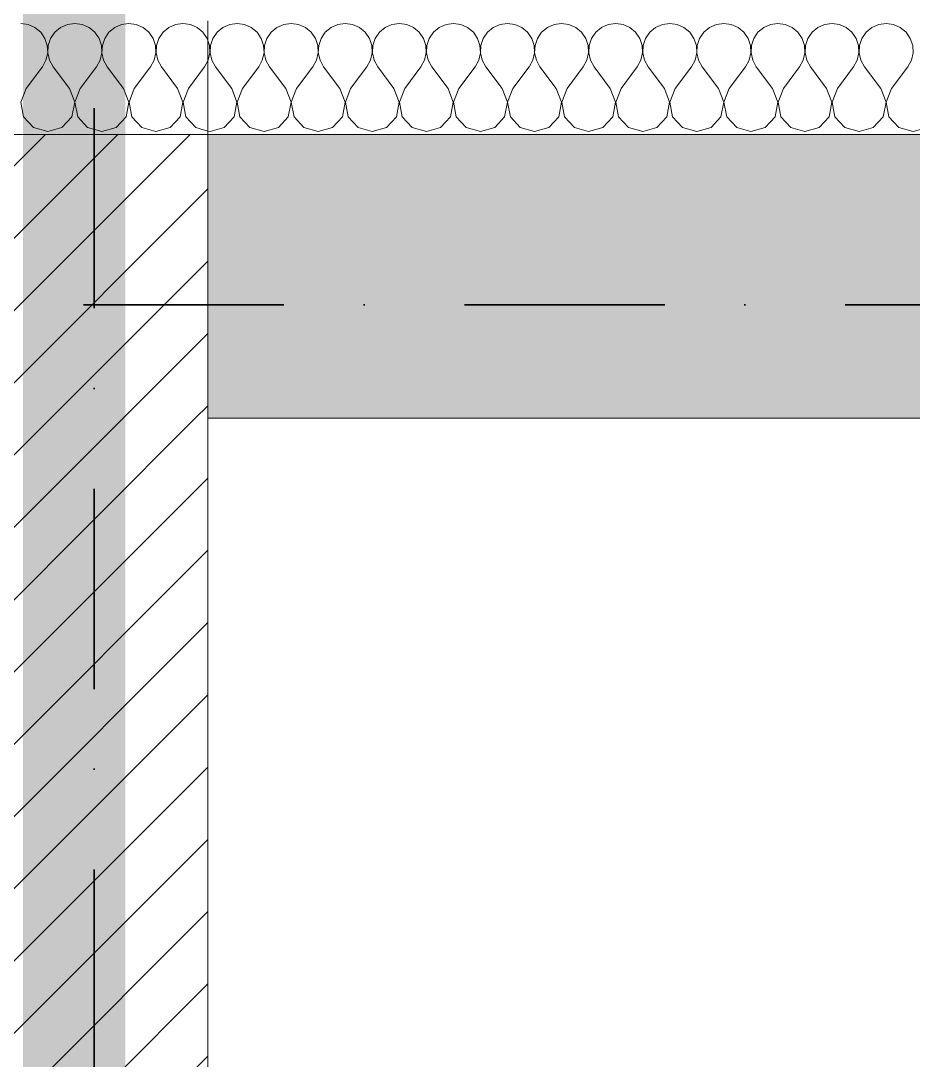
# Model space of a CAD drawing. Header units: millimetres. Extents: x 1322820 to 1391563, y 1051909 to 1098256.
# Drawn here: x 1361664 to 1362450, y 1090005 to 1090921 of the extents above; entities that cross this region are included whole.
import ezdxf
from ezdxf.enums import TextEntityAlignment as Align

# ---------------------------------------------------------------- set-up
doc = ezdxf.new("R2010")
doc.units = ezdxf.units.MM
doc.header["$MEASUREMENT"] = 0
doc.linetypes.add('Dot & Dashed', pattern=[335.138881, 176.388884, -88.194442, 0, -70.555556])
doc.layers.get('0').update_dxf_attribs({"true_color": 0x787878})
doc.layers.add('circuite prize vitali', color=1, linetype='Continuous')
for name, color, linetype, lineweight, true_color in [('instalatii - echipamente_Pen_No__21', 7, 'Continuous', 20, 0x787878), ('New_arhitectura - axe_Pen_No__201', 7, 'Continuous', 35, 0x787878), ('New_arhitectura - suprafete DTAC_Pen_No__14', 7, 'Continuous', 18, 0x787878), ('New_rezistenta - pereti de rezistenta_Pen_No__1', 7, 'Continuous', 13, 0x787878), ('New_rezistenta - pereti de rezistenta_Pen_No__21', 7, 'Continuous', 20, 0x787878)]:
    doc.layers.add(name, color=color, linetype=linetype, lineweight=lineweight, true_color=true_color)
doc.layers.add('New_arhitectura - axe', color=7, linetype='Continuous', true_color=0x787878)
doc.layers.add('New_rezistenta - pereti de rezistenta', color=7, linetype='Continuous', true_color=0x787878)
doc.styles.add('GENERATED_STYLE_1', font='arialbd.ttf')
pattern_1 = [(45, (1356235.236, 1078942.57), (-31.8198, 31.8198), [])]

# ---------------------------------------------------------------- blocks, each defined once
blk = doc.blocks.new('*X47', base_point=(1356235.24, 1078942.57))
at = {"layer": 'New_rezistenta - pereti de rezistenta_Pen_No__1', "color": 7, "linetype": 'Continuous', "lineweight": 13}
for p, q in [((1361670.31, 1090917.31), (1361663.81, 1090918.22)), ((1361676.32, 1090914.66), (1361670.31, 1090917.31)), ((1361681.38, 1090910.47), (1361676.32, 1090914.66)), ((1361698.91, 1090914.66), (1361693.85, 1090910.47)), ((1361704.92, 1090917.31), (1361698.91, 1090914.66)), ((1361711.43, 1090918.22), (1361704.92, 1090917.31)), ((1361717.93, 1090917.31), (1361711.43, 1090918.22)), ((1361723.94, 1090914.66), (1361717.93, 1090917.31)), ((1361729, 1090910.47), (1361723.94, 1090914.66)), ((1361746.53, 1090914.66), (1361741.47, 1090910.47)), ((1361752.54, 1090917.31), (1361746.53, 1090914.66)), ((1361759.05, 1090918.22), (1361752.54, 1090917.31)), ((1361765.55, 1090917.31), (1361759.05, 1090918.22)), ((1361771.56, 1090914.66), (1361765.55, 1090917.31)), ((1361776.62, 1090910.47), (1361771.56, 1090914.66)), ((1361794.15, 1090914.66), (1361789.09, 1090910.47)), ((1361800.16, 1090917.31), (1361794.15, 1090914.66)), ((1361806.66, 1090918.22), (1361800.16, 1090917.31)), ((1361813.17, 1090917.31), (1361806.66, 1090918.22)), ((1361819.18, 1090914.66), (1361813.17, 1090917.31)), ((1361824.24, 1090910.47), (1361819.18, 1090914.66)), ((1361685.1, 1090905.06), (1361681.38, 1090910.47)), ((1361687.2, 1090898.83), (1361685.1, 1090905.06)), ((1361690.13, 1090905.06), (1361688.03, 1090898.83)), ((1361693.85, 1090910.47), (1361690.13, 1090905.06)), ((1361732.72, 1090905.06), (1361729, 1090910.47)), ((1361734.82, 1090898.83), (1361732.72, 1090905.06)), ((1361737.75, 1090905.06), (1361735.65, 1090898.83)), ((1361741.47, 1090910.47), (1361737.75, 1090905.06)), ((1361780.34, 1090905.06), (1361776.62, 1090910.47)), ((1361782.44, 1090898.83), (1361780.34, 1090905.06)), ((1361785.37, 1090905.06), (1361783.27, 1090898.83)), ((1361789.09, 1090910.47), (1361785.37, 1090905.06)), ((1361827.96, 1090905.06), (1361824.24, 1090910.47)), ((1361828.54, 1090903.34), (1361827.96, 1090905.06)), ((1361687.52, 1090892.27), (1361687.2, 1090898.83)), ((1361688.03, 1090898.83), (1361687.71, 1090892.27)), ((1361735.14, 1090892.27), (1361734.82, 1090898.83)), ((1361735.65, 1090898.83), (1361735.33, 1090892.27)), ((1361782.76, 1090892.27), (1361782.44, 1090898.83)), ((1361783.27, 1090898.83), (1361782.95, 1090892.27)), ((1361682.85, 1090880.12), (1361686.03, 1090885.87)), ((1361686.03, 1090885.87), (1361687.52, 1090892.27)), ((1361687.71, 1090892.27), (1361689.2, 1090885.87)), ((1361689.2, 1090885.87), (1361692.38, 1090880.12)), ((1361730.47, 1090880.12), (1361733.65, 1090885.87)), ((1361733.65, 1090885.87), (1361735.14, 1090892.27)), ((1361735.33, 1090892.27), (1361736.82, 1090885.87)), ((1361736.82, 1090885.87), (1361740, 1090880.12)), ((1361778.09, 1090880.12), (1361781.27, 1090885.87)), ((1361781.27, 1090885.87), (1361782.76, 1090892.27)), ((1361782.95, 1090892.27), (1361784.44, 1090885.87)), ((1361784.44, 1090885.87), (1361787.62, 1090880.12)), ((1361825.71, 1090880.12), (1361828.54, 1090885.24)), ((1361668.57, 1090861.08), (1361682.85, 1090880.12)), ((1361706.66, 1090861.08), (1361692.38, 1090880.12)), ((1361716.19, 1090861.08), (1361730.47, 1090880.12)), ((1361754.28, 1090861.08), (1361740, 1090880.12)), ((1361763.81, 1090861.08), (1361778.09, 1090880.12)), ((1361801.9, 1090861.08), (1361787.62, 1090880.12)), ((1361811.43, 1090861.08), (1361825.71, 1090880.12)), ((1361668.57, 1090861.08), (1361663.9, 1090848.93)), ((1361711.33, 1090848.93), (1361706.66, 1090861.08)), ((1361716.19, 1090861.08), (1361711.52, 1090848.93)), ((1361758.95, 1090848.93), (1361754.28, 1090861.08)), ((1361763.81, 1090861.08), (1361759.14, 1090848.93)), ((1361806.57, 1090848.93), (1361801.9, 1090861.08)), ((1361811.43, 1090861.08), (1361806.76, 1090848.93)), ((1361663.9, 1090848.93), (1361666.32, 1090836.14)), ((1361708.91, 1090836.14), (1361711.33, 1090848.93)), ((1361711.52, 1090848.93), (1361713.94, 1090836.14)), ((1361756.53, 1090836.14), (1361758.95, 1090848.93)), ((1361759.14, 1090848.93), (1361761.56, 1090836.14)), ((1361804.15, 1090836.14), (1361806.57, 1090848.93)), ((1361806.76, 1090848.93), (1361809.18, 1090836.14)), ((1361666.32, 1090836.14), (1361675.1, 1090826.54)), ((1361700.13, 1090826.54), (1361708.91, 1090836.14)), ((1361713.94, 1090836.14), (1361722.72, 1090826.54)), ((1361747.75, 1090826.54), (1361756.53, 1090836.14)), ((1361761.56, 1090836.14), (1361770.34, 1090826.54)), ((1361795.37, 1090826.54), (1361804.15, 1090836.14)), ((1361809.18, 1090836.14), (1361817.96, 1090826.54)), ((1361675.1, 1090826.54), (1361687.62, 1090822.98)), ((1361687.62, 1090822.98), (1361700.13, 1090826.54)), ((1361722.72, 1090826.54), (1361735.24, 1090822.98)), ((1361735.24, 1090822.98), (1361747.75, 1090826.54)), ((1361770.34, 1090826.54), (1361782.85, 1090822.98)), ((1361782.85, 1090822.98), (1361795.37, 1090826.54)), ((1361817.96, 1090826.54), (1361828.54, 1090823.53))]:
    blk.add_line(p, q, dxfattribs=at)
blk = doc.blocks.new('Wall_14_1', base_point=(1356728.54, 1090570.6))
at = {"layer": 'New_rezistenta - pereti de rezistenta', "linetype": 'Continuous', "lineweight": 0, "true_color": 0x000000}
h = blk.add_hatch(dxfattribs=at)
h.set_pattern_fill('BETON_ARMAT_0001', color=18, style=0, pattern_type=2)
h.set_pattern_definition(pattern_1)
h.paths.add_polyline_path([(1356728.54, 1090570.6), (1361828.54, 1090570.6), (1361828.54, 1090820.6), (1356728.54, 1090820.6)])
at = {"layer": 'New_rezistenta - pereti de rezistenta_Pen_No__21', "color": 7, "linetype": 'Continuous', "lineweight": 20}
blk.add_line((1361828.54, 1090820.6), (1356728.54, 1090820.6), dxfattribs=at)
at = {"layer": 'New_rezistenta - pereti de rezistenta_Pen_No__21', "color": 7, "linetype": 'Continuous', "lineweight": 20, "flags": 128}
blk.add_lwpolyline([(1361828.54, 1090570.6), (1361828.54, 1090820.6)], dxfattribs=at)
at = {"layer": 'New_rezistenta - pereti de rezistenta', "color": 7, "lineweight": 20}
blk.add_blockref('*X47', (1356235.24, 1078942.57), dxfattribs=at)
blk = doc.blocks.new('*X81', base_point=(1356235.24, 1078942.57))
at = {"layer": 'New_rezistenta - pereti de rezistenta_Pen_No__1', "color": 7, "linetype": 'Continuous', "lineweight": 13}
for p, q in [((1361841.77, 1090914.66), (1361836.71, 1090910.47)), ((1361847.78, 1090917.31), (1361841.77, 1090914.66)), ((1361854.28, 1090918.22), (1361847.78, 1090917.31)), ((1361860.79, 1090917.31), (1361854.28, 1090918.22)), ((1361866.8, 1090914.66), (1361860.79, 1090917.31)), ((1361871.86, 1090910.47), (1361866.8, 1090914.66)), ((1361889.39, 1090914.66), (1361884.33, 1090910.47)), ((1361895.4, 1090917.31), (1361889.39, 1090914.66)), ((1361901.9, 1090918.22), (1361895.4, 1090917.31)), ((1361908.41, 1090917.31), (1361901.9, 1090918.22)), ((1361914.42, 1090914.66), (1361908.41, 1090917.31)), ((1361919.48, 1090910.47), (1361914.42, 1090914.66)), ((1361937, 1090914.66), (1361931.95, 1090910.47)), ((1361943.02, 1090917.31), (1361937, 1090914.66)), ((1361949.52, 1090918.22), (1361943.02, 1090917.31)), ((1361956.03, 1090917.31), (1361949.52, 1090918.22)), ((1361962.04, 1090914.66), (1361956.03, 1090917.31)), ((1361967.1, 1090910.47), (1361962.04, 1090914.66)), ((1361984.62, 1090914.66), (1361979.57, 1090910.47)), ((1361990.63, 1090917.31), (1361984.62, 1090914.66)), ((1361997.14, 1090918.22), (1361990.63, 1090917.31)), ((1362003.65, 1090917.31), (1361997.14, 1090918.22)), ((1362009.66, 1090914.66), (1362003.65, 1090917.31)), ((1362014.72, 1090910.47), (1362009.66, 1090914.66)), ((1362032.24, 1090914.66), (1362027.18, 1090910.47)), ((1362038.25, 1090917.31), (1362032.24, 1090914.66)), ((1362044.76, 1090918.22), (1362038.25, 1090917.31)), ((1362051.27, 1090917.31), (1362044.76, 1090918.22)), ((1362057.28, 1090914.66), (1362051.27, 1090917.31)), ((1362062.34, 1090910.47), (1362057.28, 1090914.66)), ((1362079.86, 1090914.66), (1362074.8, 1090910.47)), ((1362085.87, 1090917.31), (1362079.86, 1090914.66)), ((1362092.38, 1090918.22), (1362085.87, 1090917.31)), ((1362098.89, 1090917.31), (1362092.38, 1090918.22)), ((1362104.9, 1090914.66), (1362098.89, 1090917.31)), ((1362109.95, 1090910.47), (1362104.9, 1090914.66)), ((1362127.48, 1090914.66), (1362122.42, 1090910.47)), ((1362133.49, 1090917.31), (1362127.48, 1090914.66)), ((1362140, 1090918.22), (1362133.49, 1090917.31)), ((1362146.5, 1090917.31), (1362140, 1090918.22)), ((1362152.52, 1090914.66), (1362146.5, 1090917.31)), ((1362157.57, 1090910.47), (1362152.52, 1090914.66)), ((1362175.1, 1090914.66), (1362170.04, 1090910.47)), ((1362181.11, 1090917.31), (1362175.1, 1090914.66)), ((1362187.62, 1090918.22), (1362181.11, 1090917.31)), ((1362194.12, 1090917.31), (1362187.62, 1090918.22)), ((1362200.13, 1090914.66), (1362194.12, 1090917.31)), ((1362205.19, 1090910.47), (1362200.13, 1090914.66)), ((1362222.72, 1090914.66), (1362217.66, 1090910.47)), ((1362228.73, 1090917.31), (1362222.72, 1090914.66)), ((1362235.24, 1090918.22), (1362228.73, 1090917.31)), ((1362241.74, 1090917.31), (1362235.24, 1090918.22)), ((1362247.75, 1090914.66), (1362241.74, 1090917.31)), ((1362252.81, 1090910.47), (1362247.75, 1090914.66)), ((1362270.34, 1090914.66), (1362265.28, 1090910.47)), ((1362276.35, 1090917.31), (1362270.34, 1090914.66)), ((1362282.85, 1090918.22), (1362276.35, 1090917.31)), ((1362289.36, 1090917.31), (1362282.85, 1090918.22)), ((1362295.37, 1090914.66), (1362289.36, 1090917.31)), ((1362300.43, 1090910.47), (1362295.37, 1090914.66)), ((1362317.96, 1090914.66), (1362312.9, 1090910.47)), ((1362323.97, 1090917.31), (1362317.96, 1090914.66)), ((1362330.47, 1090918.22), (1362323.97, 1090917.31)), ((1362336.98, 1090917.31), (1362330.47, 1090918.22)), ((1362342.99, 1090914.66), (1362336.98, 1090917.31)), ((1362348.05, 1090910.47), (1362342.99, 1090914.66)), ((1362365.58, 1090914.66), (1362360.52, 1090910.47)), ((1362371.59, 1090917.31), (1362365.58, 1090914.66)), ((1362378.09, 1090918.22), (1362371.59, 1090917.31)), ((1362384.6, 1090917.31), (1362378.09, 1090918.22)), ((1362390.61, 1090914.66), (1362384.6, 1090917.31)), ((1362395.67, 1090910.47), (1362390.61, 1090914.66)), ((1362413.19, 1090914.66), (1362408.14, 1090910.47)), ((1362419.21, 1090917.31), (1362413.19, 1090914.66)), ((1362425.71, 1090918.22), (1362419.21, 1090917.31)), ((1362432.22, 1090917.31), (1362425.71, 1090918.22)), ((1362438.23, 1090914.66), (1362432.22, 1090917.31)), ((1362443.29, 1090910.47), (1362438.23, 1090914.66)), ((1361830.06, 1090898.83), (1361828.54, 1090903.34)), ((1361832.99, 1090905.06), (1361830.89, 1090898.83)), ((1361836.71, 1090910.47), (1361832.99, 1090905.06)), ((1361875.58, 1090905.06), (1361871.86, 1090910.47)), ((1361877.68, 1090898.83), (1361875.58, 1090905.06)), ((1361880.61, 1090905.06), (1361878.51, 1090898.83)), ((1361884.33, 1090910.47), (1361880.61, 1090905.06)), ((1361923.2, 1090905.06), (1361919.48, 1090910.47)), ((1361925.3, 1090898.83), (1361923.2, 1090905.06)), ((1361928.23, 1090905.06), (1361926.13, 1090898.83)), ((1361931.95, 1090910.47), (1361928.23, 1090905.06)), ((1361970.82, 1090905.06), (1361967.1, 1090910.47)), ((1361972.92, 1090898.83), (1361970.82, 1090905.06)), ((1361975.84, 1090905.06), (1361973.75, 1090898.83)), ((1361979.57, 1090910.47), (1361975.84, 1090905.06)), ((1362018.44, 1090905.06), (1362014.72, 1090910.47)), ((1362020.54, 1090898.83), (1362018.44, 1090905.06)), ((1362023.46, 1090905.06), (1362021.36, 1090898.83)), ((1362027.18, 1090910.47), (1362023.46, 1090905.06)), ((1362066.06, 1090905.06), (1362062.34, 1090910.47)), ((1362068.15, 1090898.83), (1362066.06, 1090905.06)), ((1362071.08, 1090905.06), (1362068.98, 1090898.83)), ((1362074.8, 1090910.47), (1362071.08, 1090905.06)), ((1362113.67, 1090905.06), (1362109.95, 1090910.47)), ((1362115.77, 1090898.83), (1362113.67, 1090905.06)), ((1362118.7, 1090905.06), (1362116.6, 1090898.83)), ((1362122.42, 1090910.47), (1362118.7, 1090905.06)), ((1362161.29, 1090905.06), (1362157.57, 1090910.47)), ((1362163.39, 1090898.83), (1362161.29, 1090905.06)), ((1362166.32, 1090905.06), (1362164.22, 1090898.83)), ((1362170.04, 1090910.47), (1362166.32, 1090905.06)), ((1362208.91, 1090905.06), (1362205.19, 1090910.47)), ((1362211.01, 1090898.83), (1362208.91, 1090905.06)), ((1362213.94, 1090905.06), (1362211.84, 1090898.83)), ((1362217.66, 1090910.47), (1362213.94, 1090905.06)), ((1362256.53, 1090905.06), (1362252.81, 1090910.47)), ((1362258.63, 1090898.83), (1362256.53, 1090905.06)), ((1362261.56, 1090905.06), (1362259.46, 1090898.83)), ((1362265.28, 1090910.47), (1362261.56, 1090905.06)), ((1362304.15, 1090905.06), (1362300.43, 1090910.47)), ((1362306.25, 1090898.83), (1362304.15, 1090905.06)), ((1362309.18, 1090905.06), (1362307.08, 1090898.83)), ((1362312.9, 1090910.47), (1362309.18, 1090905.06)), ((1362351.77, 1090905.06), (1362348.05, 1090910.47)), ((1362353.87, 1090898.83), (1362351.77, 1090905.06)), ((1362356.8, 1090905.06), (1362354.7, 1090898.83)), ((1362360.52, 1090910.47), (1362356.8, 1090905.06)), ((1362399.39, 1090905.06), (1362395.67, 1090910.47)), ((1362401.49, 1090898.83), (1362399.39, 1090905.06)), ((1362404.42, 1090905.06), (1362402.32, 1090898.83)), ((1362408.14, 1090910.47), (1362404.42, 1090905.06)), ((1362447.01, 1090905.06), (1362443.29, 1090910.47)), ((1362449.11, 1090898.83), (1362447.01, 1090905.06)), ((1361830.38, 1090892.27), (1361830.06, 1090898.83)), ((1361830.89, 1090898.83), (1361830.57, 1090892.27)), ((1361878, 1090892.27), (1361877.68, 1090898.83)), ((1361878.51, 1090898.83), (1361878.19, 1090892.27)), ((1361925.62, 1090892.27), (1361925.3, 1090898.83)), ((1361926.13, 1090898.83), (1361925.81, 1090892.27)), ((1361973.23, 1090892.27), (1361972.92, 1090898.83)), ((1361973.75, 1090898.83), (1361973.43, 1090892.27)), ((1362020.85, 1090892.27), (1362020.54, 1090898.83)), ((1362021.36, 1090898.83), (1362021.05, 1090892.27)), ((1362068.47, 1090892.27), (1362068.15, 1090898.83)), ((1362068.98, 1090898.83), (1362068.67, 1090892.27)), ((1362116.09, 1090892.27), (1362115.77, 1090898.83)), ((1362116.6, 1090898.83), (1362116.28, 1090892.27)), ((1362163.71, 1090892.27), (1362163.39, 1090898.83)), ((1362164.22, 1090898.83), (1362163.9, 1090892.27)), ((1362211.33, 1090892.27), (1362211.01, 1090898.83)), ((1362211.84, 1090898.83), (1362211.52, 1090892.27)), ((1362258.95, 1090892.27), (1362258.63, 1090898.83)), ((1362259.46, 1090898.83), (1362259.14, 1090892.27)), ((1362306.57, 1090892.27), (1362306.25, 1090898.83)), ((1362307.08, 1090898.83), (1362306.76, 1090892.27)), ((1362354.19, 1090892.27), (1362353.87, 1090898.83)), ((1362354.7, 1090898.83), (1362354.38, 1090892.27)), ((1362401.81, 1090892.27), (1362401.49, 1090898.83)), ((1362402.32, 1090898.83), (1362402, 1090892.27)), ((1362449.43, 1090892.27), (1362449.11, 1090898.83)), ((1361828.54, 1090885.24), (1361828.89, 1090885.87)), ((1361828.89, 1090885.87), (1361830.38, 1090892.27)), ((1361830.57, 1090892.27), (1361832.06, 1090885.87)), ((1361832.06, 1090885.87), (1361835.24, 1090880.12)), ((1361873.33, 1090880.12), (1361876.51, 1090885.87)), ((1361876.51, 1090885.87), (1361878, 1090892.27)), ((1361878.19, 1090892.27), (1361879.68, 1090885.87)), ((1361879.68, 1090885.87), (1361882.85, 1090880.12)), ((1361920.95, 1090880.12), (1361924.13, 1090885.87)), ((1361924.13, 1090885.87), (1361925.62, 1090892.27)), ((1361925.81, 1090892.27), (1361927.3, 1090885.87)), ((1361927.3, 1090885.87), (1361930.47, 1090880.12)), ((1361968.57, 1090880.12), (1361971.75, 1090885.87)), ((1361971.75, 1090885.87), (1361973.23, 1090892.27)), ((1361973.43, 1090892.27), (1361974.91, 1090885.87)), ((1361974.91, 1090885.87), (1361978.09, 1090880.12)), ((1362016.19, 1090880.12), (1362019.37, 1090885.87)), ((1362019.37, 1090885.87), (1362020.85, 1090892.27)), ((1362021.05, 1090892.27), (1362022.53, 1090885.87)), ((1362022.53, 1090885.87), (1362025.71, 1090880.12)), ((1362063.81, 1090880.12), (1362066.99, 1090885.87)), ((1362066.99, 1090885.87), (1362068.47, 1090892.27)), ((1362068.67, 1090892.27), (1362070.15, 1090885.87)), ((1362070.15, 1090885.87), (1362073.33, 1090880.12)), ((1362111.43, 1090880.12), (1362114.61, 1090885.87)), ((1362114.61, 1090885.87), (1362116.09, 1090892.27)), ((1362116.28, 1090892.27), (1362117.77, 1090885.87)), ((1362117.77, 1090885.87), (1362120.95, 1090880.12)), ((1362159.05, 1090880.12), (1362162.22, 1090885.87)), ((1362162.22, 1090885.87), (1362163.71, 1090892.27)), ((1362163.9, 1090892.27), (1362165.39, 1090885.87)), ((1362165.39, 1090885.87), (1362168.57, 1090880.12)), ((1362206.66, 1090880.12), (1362209.84, 1090885.87)), ((1362209.84, 1090885.87), (1362211.33, 1090892.27)), ((1362211.52, 1090892.27), (1362213.01, 1090885.87)), ((1362213.01, 1090885.87), (1362216.19, 1090880.12)), ((1362254.28, 1090880.12), (1362257.46, 1090885.87)), ((1362257.46, 1090885.87), (1362258.95, 1090892.27)), ((1362259.14, 1090892.27), (1362260.63, 1090885.87)), ((1362260.63, 1090885.87), (1362263.81, 1090880.12)), ((1362301.9, 1090880.12), (1362305.08, 1090885.87)), ((1362305.08, 1090885.87), (1362306.57, 1090892.27)), ((1362306.76, 1090892.27), (1362308.25, 1090885.87)), ((1362308.25, 1090885.87), (1362311.43, 1090880.12)), ((1362349.52, 1090880.12), (1362352.7, 1090885.87)), ((1362352.7, 1090885.87), (1362354.19, 1090892.27)), ((1362354.38, 1090892.27), (1362355.87, 1090885.87)), ((1362355.87, 1090885.87), (1362359.05, 1090880.12)), ((1362397.14, 1090880.12), (1362400.32, 1090885.87)), ((1362400.32, 1090885.87), (1362401.81, 1090892.27)), ((1362402, 1090892.27), (1362403.49, 1090885.87)), ((1362403.49, 1090885.87), (1362406.66, 1090880.12)), ((1362444.76, 1090880.12), (1362447.94, 1090885.87)), ((1362447.94, 1090885.87), (1362449.43, 1090892.27)), ((1361849.52, 1090861.08), (1361835.24, 1090880.12)), ((1361859.05, 1090861.08), (1361873.33, 1090880.12)), ((1361897.14, 1090861.08), (1361882.85, 1090880.12)), ((1361906.66, 1090861.08), (1361920.95, 1090880.12)), ((1361944.76, 1090861.08), (1361930.47, 1090880.12)), ((1361954.28, 1090861.08), (1361968.57, 1090880.12)), ((1361992.38, 1090861.08), (1361978.09, 1090880.12)), ((1362001.9, 1090861.08), (1362016.19, 1090880.12)), ((1362040, 1090861.08), (1362025.71, 1090880.12)), ((1362049.52, 1090861.08), (1362063.81, 1090880.12)), ((1362087.62, 1090861.08), (1362073.33, 1090880.12)), ((1362097.14, 1090861.08), (1362111.43, 1090880.12)), ((1362135.24, 1090861.08), (1362120.95, 1090880.12)), ((1362144.76, 1090861.08), (1362159.05, 1090880.12)), ((1362182.85, 1090861.08), (1362168.57, 1090880.12)), ((1362192.38, 1090861.08), (1362206.66, 1090880.12)), ((1362230.47, 1090861.08), (1362216.19, 1090880.12)), ((1362240, 1090861.08), (1362254.28, 1090880.12)), ((1362278.09, 1090861.08), (1362263.81, 1090880.12)), ((1362287.62, 1090861.08), (1362301.9, 1090880.12)), ((1362325.71, 1090861.08), (1362311.43, 1090880.12)), ((1362335.24, 1090861.08), (1362349.52, 1090880.12)), ((1362373.33, 1090861.08), (1362359.05, 1090880.12)), ((1362382.85, 1090861.08), (1362397.14, 1090880.12)), ((1362420.95, 1090861.08), (1362406.66, 1090880.12)), ((1362430.47, 1090861.08), (1362444.76, 1090880.12)), ((1361854.19, 1090848.93), (1361849.52, 1090861.08)), ((1361859.05, 1090861.08), (1361854.38, 1090848.93)), ((1361901.81, 1090848.93), (1361897.14, 1090861.08)), ((1361906.66, 1090861.08), (1361902, 1090848.93)), ((1361949.43, 1090848.93), (1361944.76, 1090861.08)), ((1361954.28, 1090861.08), (1361949.62, 1090848.93)), ((1361997.04, 1090848.93), (1361992.38, 1090861.08)), ((1362001.9, 1090861.08), (1361997.24, 1090848.93)), ((1362044.66, 1090848.93), (1362040, 1090861.08)), ((1362049.52, 1090861.08), (1362044.86, 1090848.93)), ((1362092.28, 1090848.93), (1362087.62, 1090861.08)), ((1362097.14, 1090861.08), (1362092.48, 1090848.93)), ((1362139.9, 1090848.93), (1362135.24, 1090861.08)), ((1362144.76, 1090861.08), (1362140.09, 1090848.93)), ((1362187.52, 1090848.93), (1362182.85, 1090861.08)), ((1362192.38, 1090861.08), (1362187.71, 1090848.93)), ((1362235.14, 1090848.93), (1362230.47, 1090861.08)), ((1362240, 1090861.08), (1362235.33, 1090848.93)), ((1362282.76, 1090848.93), (1362278.09, 1090861.08)), ((1362287.62, 1090861.08), (1362282.95, 1090848.93)), ((1362330.38, 1090848.93), (1362325.71, 1090861.08)), ((1362335.24, 1090861.08), (1362330.57, 1090848.93)), ((1362378, 1090848.93), (1362373.33, 1090861.08)), ((1362382.85, 1090861.08), (1362378.19, 1090848.93)), ((1362425.62, 1090848.93), (1362420.95, 1090861.08)), ((1362430.47, 1090861.08), (1362425.81, 1090848.93)), ((1361851.77, 1090836.14), (1361854.19, 1090848.93)), ((1361854.38, 1090848.93), (1361856.8, 1090836.14)), ((1361899.39, 1090836.14), (1361901.81, 1090848.93)), ((1361902, 1090848.93), (1361904.42, 1090836.14)), ((1361947.01, 1090836.14), (1361949.43, 1090848.93)), ((1361949.62, 1090848.93), (1361952.04, 1090836.14)), ((1361994.63, 1090836.14), (1361997.04, 1090848.93)), ((1361997.24, 1090848.93), (1361999.65, 1090836.14)), ((1362042.25, 1090836.14), (1362044.66, 1090848.93)), ((1362044.86, 1090848.93), (1362047.27, 1090836.14)), ((1362089.87, 1090836.14), (1362092.28, 1090848.93)), ((1362092.48, 1090848.93), (1362094.89, 1090836.14)), ((1362137.48, 1090836.14), (1362139.9, 1090848.93)), ((1362140.09, 1090848.93), (1362142.51, 1090836.14)), ((1362185.1, 1090836.14), (1362187.52, 1090848.93)), ((1362187.71, 1090848.93), (1362190.13, 1090836.14)), ((1362232.72, 1090836.14), (1362235.14, 1090848.93)), ((1362235.33, 1090848.93), (1362237.75, 1090836.14)), ((1362280.34, 1090836.14), (1362282.76, 1090848.93)), ((1362282.95, 1090848.93), (1362285.37, 1090836.14)), ((1362327.96, 1090836.14), (1362330.38, 1090848.93)), ((1362330.57, 1090848.93), (1362332.99, 1090836.14)), ((1362375.58, 1090836.14), (1362378, 1090848.93)), ((1362378.19, 1090848.93), (1362380.61, 1090836.14)), ((1362423.2, 1090836.14), (1362425.62, 1090848.93)), ((1362425.81, 1090848.93), (1362428.23, 1090836.14)), ((1361842.99, 1090826.54), (1361851.77, 1090836.14)), ((1361856.8, 1090836.14), (1361865.58, 1090826.54)), ((1361890.61, 1090826.54), (1361899.39, 1090836.14)), ((1361904.42, 1090836.14), (1361913.19, 1090826.54)), ((1361938.23, 1090826.54), (1361947.01, 1090836.14)), ((1361952.04, 1090836.14), (1361960.81, 1090826.54)), ((1361985.85, 1090826.54), (1361994.63, 1090836.14)), ((1361999.65, 1090836.14), (1362008.43, 1090826.54)), ((1362033.47, 1090826.54), (1362042.25, 1090836.14)), ((1362047.27, 1090836.14), (1362056.05, 1090826.54)), ((1362081.09, 1090826.54), (1362089.87, 1090836.14)), ((1362094.89, 1090836.14), (1362103.67, 1090826.54)), ((1362128.71, 1090826.54), (1362137.48, 1090836.14)), ((1362142.51, 1090836.14), (1362151.29, 1090826.54)), ((1362176.32, 1090826.54), (1362185.1, 1090836.14)), ((1362190.13, 1090836.14), (1362198.91, 1090826.54)), ((1362223.94, 1090826.54), (1362232.72, 1090836.14)), ((1362237.75, 1090836.14), (1362246.53, 1090826.54)), ((1362271.56, 1090826.54), (1362280.34, 1090836.14)), ((1362285.37, 1090836.14), (1362294.15, 1090826.54)), ((1362319.18, 1090826.54), (1362327.96, 1090836.14)), ((1362332.99, 1090836.14), (1362341.77, 1090826.54)), ((1362366.8, 1090826.54), (1362375.58, 1090836.14)), ((1362380.61, 1090836.14), (1362389.39, 1090826.54)), ((1362414.42, 1090826.54), (1362423.2, 1090836.14)), ((1362428.23, 1090836.14), (1362437, 1090826.54)), ((1361828.54, 1090823.53), (1361830.47, 1090822.98)), ((1361830.47, 1090822.98), (1361842.99, 1090826.54)), ((1361865.58, 1090826.54), (1361878.09, 1090822.98)), ((1361878.09, 1090822.98), (1361890.61, 1090826.54)), ((1361913.19, 1090826.54), (1361925.71, 1090822.98)), ((1361925.71, 1090822.98), (1361938.23, 1090826.54)), ((1361960.81, 1090826.54), (1361973.33, 1090822.98)), ((1361973.33, 1090822.98), (1361985.85, 1090826.54)), ((1362008.43, 1090826.54), (1362020.95, 1090822.98)), ((1362020.95, 1090822.98), (1362033.47, 1090826.54)), ((1362056.05, 1090826.54), (1362068.57, 1090822.98)), ((1362068.57, 1090822.98), (1362081.09, 1090826.54)), ((1362103.67, 1090826.54), (1362116.19, 1090822.98)), ((1362116.19, 1090822.98), (1362128.71, 1090826.54)), ((1362151.29, 1090826.54), (1362163.81, 1090822.98)), ((1362163.81, 1090822.98), (1362176.32, 1090826.54)), ((1362198.91, 1090826.54), (1362211.43, 1090822.98)), ((1362211.43, 1090822.98), (1362223.94, 1090826.54)), ((1362246.53, 1090826.54), (1362259.05, 1090822.98)), ((1362259.05, 1090822.98), (1362271.56, 1090826.54)), ((1362294.15, 1090826.54), (1362306.66, 1090822.98)), ((1362306.66, 1090822.98), (1362319.18, 1090826.54)), ((1362341.77, 1090826.54), (1362354.28, 1090822.98)), ((1362354.28, 1090822.98), (1362366.8, 1090826.54)), ((1362389.39, 1090826.54), (1362401.9, 1090822.98)), ((1362401.9, 1090822.98), (1362414.42, 1090826.54)), ((1362437, 1090826.54), (1362449.52, 1090822.98)), ((1362449.52, 1090822.98), (1362462.04, 1090826.54))]:
    blk.add_line(p, q, dxfattribs=at)
blk = doc.blocks.new('Wall_29_1', base_point=(1361828.54, 1090570.6))
at = {"layer": 'New_rezistenta - pereti de rezistenta', "linetype": 'Continuous', "lineweight": 0, "true_color": 0x000000}
h = blk.add_hatch(dxfattribs=at)
h.set_pattern_fill('GYPSUM_0001', color=18, style=0, pattern_type=2)
h.set_pattern_definition([(0, (1356235.236, 1078942.57), (0, 25), [0, -25])])
h.paths.add_polyline_path([(1361828.54, 1090820.6), (1361828.54, 1090570.6), (1365928.54, 1090570.6), (1365928.54, 1090820.6)])
at = {"layer": 'New_rezistenta - pereti de rezistenta_Pen_No__21', "color": 7, "linetype": 'Continuous', "lineweight": 20}
blk.add_line((1365928.54, 1090820.6), (1361828.54, 1090820.6), dxfattribs=at)
at = {"layer": 'New_rezistenta - pereti de rezistenta_Pen_No__21', "color": 7, "linetype": 'Continuous', "lineweight": 20, "flags": 128}
for points in [[(1361828.54, 1090570.6), (1361828.54, 1090820.6)], [(1361828.54, 1090570.6), (1365928.54, 1090570.6)]]:
    blk.add_lwpolyline(points, dxfattribs=at)
at = {"layer": 'New_rezistenta - pereti de rezistenta', "color": 2, "lineweight": 13}
blk.add_blockref('*X81', (1356235.24, 1078942.57), dxfattribs=at)
blk = doc.blocks.new('Wall_32_1', base_point=(1361828.54, 1085033.36))
at = {"layer": 'New_rezistenta - pereti de rezistenta', "linetype": 'Continuous', "lineweight": 0, "true_color": 0x000000}
h = blk.add_hatch(dxfattribs=at)
h.set_pattern_fill('BETON_ARMAT_0001', color=18, style=0, pattern_type=2)
h.set_pattern_definition(pattern_1)
h.paths.add_polyline_path([(1361828.54, 1085033.36), (1361828.54, 1090570.6), (1361578.54, 1090570.6), (1361578.54, 1085033.36)])
at = {"layer": 'New_rezistenta - pereti de rezistenta_Pen_No__21', "color": 7, "linetype": 'Continuous', "lineweight": 20, "flags": 128}
blk.add_lwpolyline([(1361828.54, 1085033.36), (1361828.54, 1090570.6)], dxfattribs=at)
blk = doc.blocks.new('Standard grid marker')
at = {"layer": 'New_arhitectura - axe_Pen_No__201', "linetype": 'Dot & Dashed', "lineweight": 35}
blk.add_line((1000, 0), (43349.95, 0), dxfattribs=at)
at = {"layer": 'New_arhitectura - axe_Pen_No__201', "lineweight": 35, "style": 'GENERATED_STYLE_1'}
for tag, p in [('AC_MarkerText_1_0', (-106.07, 7.14)), ('AC_MarkerText_1_1', (44456.02, 7.14))]:
    blk.add_attdef(tag, text='', height=125, rotation=270, dxfattribs=at).set_placement(p, align=Align.MIDDLE_CENTER)
blk = doc.blocks.new('Standard grid marker_3')
at = {"layer": 'New_arhitectura - axe_Pen_No__201', "linetype": 'Dot & Dashed', "lineweight": 35}
blk.add_line((1000, 0), (27856.1, 0), dxfattribs=at)
at = {"layer": 'New_arhitectura - axe_Pen_No__201', "lineweight": 35, "style": 'GENERATED_STYLE_1'}
blk.add_attdef('AC_MarkerText_1', text='', height=125, rotation=180, dxfattribs=at).set_placement((-106.07, 7.14), align=Align.MIDDLE_CENTER)
blk = doc.blocks.new('terasa')
at = {"layer": 'instalatii - echipamente_Pen_No__21', "linetype": 'Continuous', "lineweight": 20}
blk.add_line((1361828.539, 1085085.004), (1361828.539, 1090920.6), dxfattribs=at)
blk.add_lwpolyline([(1364217.276, 1088681.764), (1364217, 1090570.775), (1361828.539, 1090570.6), (1361828.815, 1088681.589)], close=True, dxfattribs=at)
at = {"layer": 'New_arhitectura - suprafete DTAC_Pen_No__14', "linetype": 'Continuous', "lineweight": 18, "flags": 128}
blk.add_lwpolyline([(1361828.539, 1090570.6), (1361828.539, 1085033.356), (1365978.539, 1085033.356), (1365978.539, 1090570.6)], close=True, dxfattribs=at)
at = {"layer": 'New_arhitectura - axe', "linetype": 'Continuous', "lineweight": 13, "zscale": 1000}
for name, p, rotation in [('Standard grid marker', (1361728.517, 1052120.65), 90), ('Standard grid marker_3', (1375634.605, 1090670.6), 180)]:
    blk.add_blockref(name, p, dxfattribs=dict(at, rotation=rotation))
at = {"layer": 'New_rezistenta - pereti de rezistenta', "lineweight": 20}
for name, p in [('Wall_14_1', (1356728.539, 1090570.6)), ('Wall_32_1', (1361828.539, 1085033.356))]:
    blk.add_blockref(name, p, dxfattribs=at)
at = {"layer": 'New_rezistenta - pereti de rezistenta', "lineweight": 13}
blk.add_blockref('Wall_29_1', (1361828.539, 1090570.6), dxfattribs=at)

msp = doc.modelspace()

# ---------------------------------------------------------------- block references
msp.add_blockref('terasa', (0, 0))

# ---------------------------------------------------------------- next in the draw order: linework, layer by layer
at = {"layer": 'circuite prize vitali', "lineweight": 20, "const_width": 90}
msp.add_lwpolyline([(1362139.29, 1085500.62), (1361710.76, 1085850.6), (1361710.76, 1091050.14), (1364550.25, 1095188.76), (1364550.25, 1096011.41)], dxfattribs=at)

doc.saveas('drawing.dxf')
